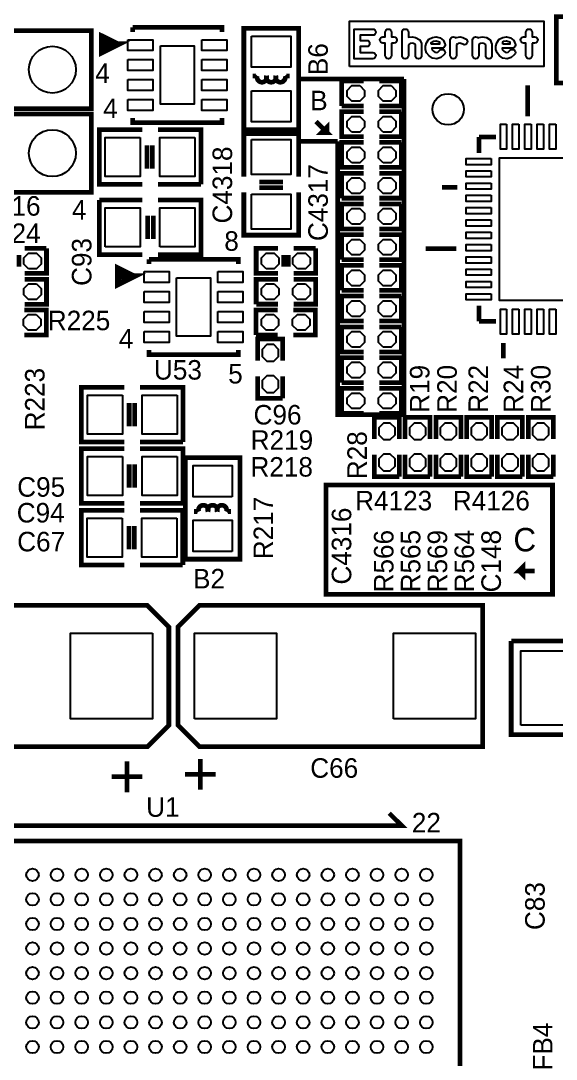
# Model space of a CAD drawing. Extents: x -57 to 527, y -107 to 303.
# Drawn here: x 41.01 to 58.41, y 28.82 to 62.6 of the extents above; entities that cross this region are included whole.
import ezdxf

# ---------------------------------------------------------------- set-up
doc = ezdxf.new("R2010")
doc.units = 0
doc.header["$MEASUREMENT"] = 0
for name, color, linetype in [('BOARD_GEOMETRY_SILKSCREEN_TOP', 1, 'CONTINUOUS'), ('PACKAGE_GEOMETRY_SILKSCREEN_TOP', 4, 'CONTINUOUS'), ('PIN_TOP', 5, 'CONTINUOUS'), ('REF_DES_SILKSCREEN_TOP', 6, 'CONTINUOUS')]:
    doc.layers.add(name, color=color, linetype=linetype)

msp = doc.modelspace()

# ---------------------------------------------------------------- linework, layer by layer
at = {"layer": 'BOARD_GEOMETRY_SILKSCREEN_TOP'}
for points in [[(62.484, 62.738, 0.1524, 0.1524, 0), (62.484, 60.579, 0.1524, 0.1524, 0), (58.42, 60.579, 0.1524, 0.1524, 0), (58.42, 62.738, 0.1524, 0.1524, 0), (67.564, 62.738, 0.1524, 0.1524, 0), (67.564, 65.278, 0.1524, 0.1524, 0), (71.628, 65.278, 0.1524, 0.1524, 0), (71.628, 67.691, 0.1524, 0.1524, 0), (67.564, 67.691, 0.1524, 0.1524, 0), (67.564, 65.278, 0.1524, 0.1524, 0)], [(53.467, 60.706, 0.1524, 0.1524, 0), (50.038, 60.706, 0.1524, 0.1524, 0), (50.038, 58.674, 0.1524, 0.1524, 0), (51.308, 58.674, 0.1524, 0.1524, 0)], [(53.467, 60.706, 0.1524, 0.1524, 0), (53.467, 49.784, 0.1524, 0.1524, 0), (51.308, 49.784, 0.1524, 0.1524, 0), (51.308, 50.038, 0.1524, 0.1524, 0)], [(50.604928, 59.324494, 0.1524, 0.1524, 0), (50.964084, 58.965084, 0.1524, 0.1524, 0), (50.784506, 58.965084, 0.1524, 0.1524, 0), (50.964084, 59.144916, 0.1524, 0.1524, 0), (50.964084, 58.965084, 0.1524, 0.1524, 0)], [(51.308, 50.038, 0.1524, 0.1524, 0), (51.308, 58.674, 0.1524, 0.1524, 0)], [(54.102, 47.498, 0.1524, 0.1524, 0), (50.927, 47.498, 0.1524, 0.1524, 0), (50.927, 43.942, 0.1524, 0.1524, 0), (58.293, 43.942, 0.1524, 0.1524, 0), (58.293, 47.498, 0.1524, 0.1524, 0), (54.102, 47.498, 0.1524, 0.1524, 0)], [(57.710578, 44.704, 0.1524, 0.1524, 0), (57.202578, 44.704, 0.1524, 0.1524, 0), (57.329578, 44.831, 0.1524, 0.1524, 0), (57.329578, 44.577, 0.1524, 0.1524, 0), (57.202578, 44.704, 0.1524, 0.1524, 0)]]:
    msp.add_lwpolyline(points, format="xyseb", dxfattribs=at)
for points in [[(51.69281, 61.1124), (51.69281, 62.5856), (58.0136, 62.5856), (58.0136, 61.1124)], [(54.345332, 61.8363), (54.345332, 61.897514), (54.428136, 61.938916), (54.507384, 61.950092), (54.622192, 61.91758), (54.622192, 61.8363)], [(56.675782, 61.8363), (56.675782, 61.919358), (56.714898, 61.938916), (56.794146, 61.950092), (56.908954, 61.917072), (56.908954, 61.8363)]]:
    msp.add_lwpolyline(points, close=True, dxfattribs=at)
for points in [[(52.451, 61.3664), (51.8414, 61.3664), (51.8414, 62.3316), (52.451, 62.3316, -1), (52.451, 62.1284), (52.0446, 62.1284), (52.0446, 61.9633), (52.2478, 61.9633, -1), (52.2478, 61.7601), (52.0446, 61.7601), (52.0446, 61.5696), (52.451, 61.5696, -1)], [(53.060854, 61.8744), (53.060854, 61.468, -1), (52.857654, 61.468), (52.857654, 61.8744), (52.781454, 61.8744, -1), (52.781454, 62.0776), (52.857654, 62.0776), (52.857654, 62.23, -1), (53.060854, 62.23), (53.060854, 62.0776), (53.137054, 62.0776, -1), (53.137054, 61.8744)], [(53.607208, 61.81979), (53.607208, 61.468, -1), (53.404008, 61.468), (53.404008, 62.23, -1), (53.607208, 62.23), (53.607208, 62.062614), (53.73624, 62.078616), (53.844952, 62.060582), (53.976524, 61.985398), (54.039008, 61.86043), (54.039008, 61.468, -1), (53.835808, 61.468), (53.835808, 61.81217), (53.822092, 61.839602), (53.775864, 61.866018), (53.732176, 61.873384), (53.66639, 61.865002), (53.6321, 61.844682)], [(57.634378, 61.8744), (57.634378, 61.468, -1), (57.431178, 61.468), (57.431178, 61.8744), (57.354978, 61.8744, -1), (57.354978, 62.0776), (57.431178, 62.0776), (57.431178, 62.23, -1), (57.634378, 62.23), (57.634378, 62.0776), (57.710578, 62.0776, -1), (57.710578, 61.8744)], [(54.202838, 61.557154), (54.166262, 61.66739), (54.166262, 61.77661), (54.200044, 61.877956), (54.271164, 62.002416), (54.389528, 62.061598), (54.516274, 62.079632), (54.64556, 62.042802), (54.744874, 61.963046), (54.793134, 61.850778, -0.100521), (54.801262, 61.811154), (54.801262, 61.8109, -0.414214), (54.699662, 61.7093), (54.369462, 61.7093), (54.369462, 61.70041), (54.383686, 61.657992), (54.425596, 61.6077), (54.4703, 61.577982), (54.51475, 61.571632), (54.56174, 61.58484), (54.633622, 61.646816, -0.178719), (54.699662, 61.6712, -0.414214), (54.801262, 61.5696, -0.219199), (54.765702, 61.492384), (54.659784, 61.40196), (54.528974, 61.364368), (54.395624, 61.383418), (54.288182, 61.4553)], [(55.169816, 61.825632), (55.169816, 61.468, -1), (54.966616, 61.468), (54.966616, 61.976, -0.414214), (55.068216, 62.0776), (55.06847, 62.0776, -0.196794), (55.13959, 62.04839), (55.160672, 62.060836), (55.28691, 62.07887), (55.38089, 62.060074), (55.469282, 62.015878, -0.284475), (55.525416, 61.9252, -0.414214), (55.423816, 61.8236), (55.422546, 61.8236, -0.11354), (55.37835, 61.834522), (55.314342, 61.866526), (55.281322, 61.87313), (55.22976, 61.865764), (55.189882, 61.841634)], [(56.021986, 62.078616), (56.147208, 62.060582), (56.267604, 61.980318), (56.32577, 61.844682), (56.32577, 61.468, -1), (56.12257, 61.468), (56.12257, 61.802518), (56.104536, 61.844682), (56.072532, 61.866018), (56.019954, 61.873384), (55.955692, 61.86551), (55.912512, 61.836554), (55.89397, 61.81344), (55.89397, 61.468, -1), (55.69077, 61.468), (55.69077, 61.976, -0.414214), (55.79237, 62.0776, -0.196708), (55.863744, 62.04839), (55.883048, 62.06109)], [(56.4896, 61.557154), (56.453024, 61.66739), (56.453024, 61.77661), (56.486806, 61.877956), (56.557926, 62.002416), (56.67629, 62.061598), (56.803036, 62.079632), (56.932322, 62.042802), (57.031636, 61.963046), (57.079896, 61.850778, -0.100521), (57.088024, 61.811154), (57.088024, 61.8109, -0.414214), (56.986424, 61.7093), (56.656224, 61.7093), (56.656224, 61.70041), (56.670448, 61.657992), (56.712358, 61.6077), (56.757062, 61.577982), (56.801512, 61.571632), (56.848502, 61.58484), (56.920384, 61.646816, -0.178719), (56.986424, 61.6712, -0.414214), (57.088024, 61.5696, -0.219199), (57.052464, 61.492384), (56.946546, 61.40196), (56.815736, 61.364368), (56.682386, 61.383418), (56.574944, 61.4553)]]:
    msp.add_lwpolyline(points, format="xyb", close=True, dxfattribs=at)
at = {"layer": 'PACKAGE_GEOMETRY_SILKSCREEN_TOP'}
for points in [[(33.147, 62.2808, 0.1524, 0.1524, 0), (43.307, 62.2808, 0.1524, 0.1524, 0), (43.307, 59.7408, 0.1524, 0.1524, 0), (33.147, 59.7408, 0.1524, 0.1524, 0), (33.147, 62.2808, 0.1524, 0.1524, 0)], [(44.151042, 61.832998, 0.199898, 0.199898, 0), (43.650916, 62.082934, 0.199898, 0.199898, 0), (43.650916, 61.583062, 0.199898, 0.199898, 0), (44.151042, 61.832998, 0.199898, 0.199898, 0), (43.750992, 61.832998, 0.199898, 0.199898, 0)], [(44.650914, 62.382908, 0.1524, 0.1524, 0), (44.650914, 62.233048, 0.1524, 0.1524, 0)], [(47.551086, 62.233048, 0.1524, 0.1524, 0), (47.551086, 62.382908, 0.1524, 0.1524, 0), (44.650914, 62.382908, 0.1524, 0.1524, 0)], [(50.038, 62.357, 0.1524, 0.1524, 0), (50.038, 59.055, 0.1524, 0.1524, 0), (48.26, 59.055, 0.1524, 0.1524, 0), (48.26, 62.357, 0.1524, 0.1524, 0), (50.038, 62.357, 0.1524, 0.1524, 0)], [(48.998886, 60.809886, 0.1524, 0.1524, -1.386912), (48.698912, 60.809886, 0.1524, 0.1524, 0), (48.695102, 60.806076, 0.1524, 0.1524, 0), (48.549052, 60.806076, 0.1524, 0.1524, 0)], [(49.299114, 60.809886, 0.1524, 0.1524, -1.386094), (48.998886, 60.809886, 0.1524, 0.1524, 0)], [(49.299114, 60.809886, 0.1524, 0.1524, 1.386912), (49.599088, 60.809886, 0.1524, 0.1524, 0), (49.602898, 60.806076, 0.1524, 0.1524, 0), (49.748948, 60.806076, 0.1524, 0.1524, 0)], [(52.155598, 60.642246, 0.1524, 0.1524, 0), (51.444398, 60.642246, 0.1524, 0.1524, 0), (51.444398, 59.829446, 0.1524, 0.1524, 0)], [(52.663598, 59.829446, 0.1524, 0.1524, 0), (53.374798, 59.829446, 0.1524, 0.1524, 0), (53.374798, 60.642246, 0.1524, 0.1524, 0), (52.663598, 60.642246, 0.1524, 0.1524, 0)], [(57.48909, 60.497212, 0.1524, 0.1524, 0), (57.48909, 59.497214, 0.1524, 0.1524, 0)], [(51.444398, 59.829446, 0.1524, 0.1524, 0), (52.155598, 59.829446, 0.1524, 0.1524, 0)], [(33.147, 59.563, 0.1524, 0.1524, 0), (43.307, 59.563, 0.1524, 0.1524, 0), (43.307, 57.023, 0.1524, 0.1524, 0), (33.147, 57.023, 0.1524, 0.1524, 0), (33.147, 59.563, 0.1524, 0.1524, 0)], [(44.650914, 59.432952, 0.1524, 0.1524, 0), (44.650914, 59.283092, 0.1524, 0.1524, 0), (47.551086, 59.283092, 0.1524, 0.1524, 0), (47.551086, 59.432952, 0.1524, 0.1524, 0)], [(52.155598, 59.642248, 0.1524, 0.1524, 0), (51.444398, 59.642248, 0.1524, 0.1524, 0), (51.444398, 58.829448, 0.1524, 0.1524, 0), (52.155598, 58.829448, 0.1524, 0.1524, 0)], [(52.663598, 58.829448, 0.1524, 0.1524, 0), (53.374798, 58.829448, 0.1524, 0.1524, 0), (53.374798, 59.642248, 0.1524, 0.1524, 0)], [(53.374798, 59.642248, 0.1524, 0.1524, 0), (52.663598, 59.642248, 0.1524, 0.1524, 0)], [(44.958, 57.277, 0.1524, 0.1524, 0), (43.561, 57.277, 0.1524, 0.1524, 0), (43.561, 57.404, 0.1524, 0.1524, 0), (43.561, 59.055, 0.1524, 0.1524, 0), (44.958, 59.055, 0.1524, 0.1524, 0)], [(45.466, 59.055, 0.1524, 0.1524, 0), (46.863, 59.055, 0.1524, 0.1524, 0), (46.863, 57.277, 0.1524, 0.1524, 0)], [(48.26, 57.531, 0.1524, 0.1524, 0), (48.26, 58.928, 0.1524, 0.1524, 0), (50.038, 58.928, 0.1524, 0.1524, 0)], [(50.038, 58.928, 0.1524, 0.1524, 0), (50.038, 57.531, 0.1524, 0.1524, 0)], [(55.89905, 58.820812, 0.1524, 0.1524, 0), (55.89905, 58.293762, 0.1524, 0.1524, 0)], [(55.89905, 58.820812, 0.1524, 0.1524, 0), (56.455564, 58.820812, 0.1524, 0.1524, 0)], [(45.1104, 57.785, 0.1524, 0.1524, 0), (45.1104, 58.547, 0.1524, 0.1524, 0)], [(45.2882, 57.785, 0.1524, 0.1524, 0), (45.2882, 58.547, 0.1524, 0.1524, 0)], [(52.155598, 58.64225, 0.1524, 0.1524, 0), (51.444398, 58.64225, 0.1524, 0.1524, 0), (51.444398, 57.82945, 0.1524, 0.1524, 0), (52.155598, 57.82945, 0.1524, 0.1524, 0)], [(52.663598, 57.82945, 0.1524, 0.1524, 0), (53.374798, 57.82945, 0.1524, 0.1524, 0), (53.374798, 58.64225, 0.1524, 0.1524, 0)], [(53.374798, 58.64225, 0.1524, 0.1524, 0), (52.663598, 58.64225, 0.1524, 0.1524, 0)], [(52.155598, 57.642252, 0.1524, 0.1524, 0), (51.444398, 57.642252, 0.1524, 0.1524, 0), (51.444398, 56.829452, 0.1524, 0.1524, 0)], [(52.663598, 56.829452, 0.1524, 0.1524, 0), (53.374798, 56.829452, 0.1524, 0.1524, 0), (53.374798, 57.642252, 0.1524, 0.1524, 0), (52.663598, 57.642252, 0.1524, 0.1524, 0)], [(46.863, 57.277, 0.1524, 0.1524, 0), (45.466, 57.277, 0.1524, 0.1524, 0)], [(50.038, 57.023, 0.1524, 0.1524, 0), (50.038, 55.626, 0.1524, 0.1524, 0), (49.911, 55.626, 0.1524, 0.1524, 0), (48.26, 55.626, 0.1524, 0.1524, 0), (48.26, 57.023, 0.1524, 0.1524, 0)], [(49.53, 57.3532, 0.1524, 0.1524, 0), (48.768, 57.3532, 0.1524, 0.1524, 0)], [(49.53, 57.1754, 0.1524, 0.1524, 0), (48.768, 57.1754, 0.1524, 0.1524, 0)], [(55.202582, 57.180734, 0.1524, 0.1524, 0), (54.70271, 57.180734, 0.1524, 0.1524, 0)], [(43.561, 56.769, 0.1524, 0.1524, 0), (44.958, 56.769, 0.1524, 0.1524, 0)], [(44.958, 54.991, 0.1524, 0.1524, 0), (43.561, 54.991, 0.1524, 0.1524, 0), (43.561, 56.769, 0.1524, 0.1524, 0)], [(45.466, 56.769, 0.1524, 0.1524, 0), (46.863, 56.769, 0.1524, 0.1524, 0), (46.863, 56.642, 0.1524, 0.1524, 0), (46.863, 54.991, 0.1524, 0.1524, 0), (45.466, 54.991, 0.1524, 0.1524, 0)], [(51.444398, 56.829452, 0.1524, 0.1524, 0), (52.155598, 56.829452, 0.1524, 0.1524, 0)], [(52.155598, 56.642254, 0.1524, 0.1524, 0), (51.444398, 56.642254, 0.1524, 0.1524, 0), (51.444398, 55.829454, 0.1524, 0.1524, 0), (52.155598, 55.829454, 0.1524, 0.1524, 0)], [(52.663598, 55.829454, 0.1524, 0.1524, 0), (53.374798, 55.829454, 0.1524, 0.1524, 0), (53.374798, 56.642254, 0.1524, 0.1524, 0)], [(53.374798, 56.642254, 0.1524, 0.1524, 0), (52.663598, 56.642254, 0.1524, 0.1524, 0)], [(45.1358, 56.261, 0.1524, 0.1524, 0), (45.1358, 55.499, 0.1524, 0.1524, 0)], [(45.3136, 56.261, 0.1524, 0.1524, 0), (45.3136, 55.499, 0.1524, 0.1524, 0)], [(52.155598, 55.642256, 0.1524, 0.1524, 0), (51.444398, 55.642256, 0.1524, 0.1524, 0), (51.444398, 54.829456, 0.1524, 0.1524, 0)], [(52.663598, 54.829456, 0.1524, 0.1524, 0), (53.374798, 54.829456, 0.1524, 0.1524, 0), (53.374798, 55.642256, 0.1524, 0.1524, 0), (52.663598, 55.642256, 0.1524, 0.1524, 0)], [(41.845992, 55.193184, 0.1524, 0.1524, 0), (41.134792, 55.193184, 0.1524, 0.1524, 0)], [(41.134792, 54.380384, 0.1524, 0.1524, 0), (41.845992, 54.380384, 0.1524, 0.1524, 0), (41.845992, 55.193184, 0.1524, 0.1524, 0)], [(49.37252, 55.193692, 0.1524, 0.1524, 0), (48.66132, 55.193692, 0.1524, 0.1524, 0), (48.66132, 54.380892, 0.1524, 0.1524, 0), (49.37252, 54.380892, 0.1524, 0.1524, 0)], [(50.59172, 55.193692, 0.1524, 0.1524, 0), (49.88052, 55.193692, 0.1524, 0.1524, 0)], [(49.88052, 54.380892, 0.1524, 0.1524, 0), (50.59172, 54.380892, 0.1524, 0.1524, 0), (50.59172, 55.193692, 0.1524, 0.1524, 0)], [(55.17261, 55.190898, 0.1524, 0.1524, 0), (54.172612, 55.190898, 0.1524, 0.1524, 0)], [(40.956992, 54.601364, 0.1524, 0.1524, 0), (40.956992, 54.982364, 0.1524, 0.1524, 0)], [(45.17644, 54.83733, 0.1524, 0.1524, 0), (45.17644, 54.68747, 0.1524, 0.1524, 0)], [(48.076612, 54.68747, 0.1524, 0.1524, 0), (48.076612, 54.83733, 0.1524, 0.1524, 0), (45.17644, 54.83733, 0.1524, 0.1524, 0)], [(49.55032, 54.596792, 0.1524, 0.1524, 0), (49.55032, 54.977792, 0.1524, 0.1524, 0)], [(49.70272, 54.601872, 0.1524, 0.1524, 0), (49.70272, 54.982872, 0.1524, 0.1524, 0)], [(51.444398, 54.829456, 0.1524, 0.1524, 0), (52.155598, 54.829456, 0.1524, 0.1524, 0)], [(44.676568, 54.28742, 0.199898, 0.199898, 0), (44.176442, 54.537356, 0.199898, 0.199898, 0), (44.176442, 54.037484, 0.199898, 0.199898, 0), (44.676568, 54.28742, 0.199898, 0.199898, 0), (44.276518, 54.28742, 0.199898, 0.199898, 0)], [(52.155598, 54.642258, 0.1524, 0.1524, 0), (51.444398, 54.642258, 0.1524, 0.1524, 0), (51.444398, 53.829458, 0.1524, 0.1524, 0)], [(52.663598, 53.829458, 0.1524, 0.1524, 0), (53.374798, 53.829458, 0.1524, 0.1524, 0), (53.374798, 54.642258, 0.1524, 0.1524, 0), (52.663598, 54.642258, 0.1524, 0.1524, 0)], [(41.134792, 53.380386, 0.1524, 0.1524, 0), (41.845992, 53.380386, 0.1524, 0.1524, 0), (41.845992, 54.193186, 0.1524, 0.1524, 0), (41.134792, 54.193186, 0.1524, 0.1524, 0)], [(49.37252, 54.193694, 0.1524, 0.1524, 0), (48.66132, 54.193694, 0.1524, 0.1524, 0), (48.66132, 53.380894, 0.1524, 0.1524, 0)], [(49.88052, 53.380894, 0.1524, 0.1524, 0), (50.59172, 53.380894, 0.1524, 0.1524, 0), (50.59172, 54.193694, 0.1524, 0.1524, 0), (49.88052, 54.193694, 0.1524, 0.1524, 0)], [(51.444398, 53.829458, 0.1524, 0.1524, 0), (52.155598, 53.829458, 0.1524, 0.1524, 0)], [(48.66132, 53.380894, 0.1524, 0.1524, 0), (49.37252, 53.380894, 0.1524, 0.1524, 0)], [(52.155598, 53.64226, 0.1524, 0.1524, 0), (51.444398, 53.64226, 0.1524, 0.1524, 0), (51.444398, 52.82946, 0.1524, 0.1524, 0), (52.155598, 52.82946, 0.1524, 0.1524, 0)], [(52.663598, 52.82946, 0.1524, 0.1524, 0), (53.374798, 52.82946, 0.1524, 0.1524, 0), (53.374798, 53.64226, 0.1524, 0.1524, 0)], [(53.374798, 53.64226, 0.1524, 0.1524, 0), (52.663598, 53.64226, 0.1524, 0.1524, 0)], [(55.89905, 52.820824, 0.1524, 0.1524, 0), (55.89905, 53.330856, 0.1524, 0.1524, 0)], [(41.126664, 52.380388, 0.1524, 0.1524, 0), (41.837864, 52.380388, 0.1524, 0.1524, 0), (41.837864, 53.193188, 0.1524, 0.1524, 0), (41.126664, 53.193188, 0.1524, 0.1524, 0)], [(49.364392, 53.193696, 0.1524, 0.1524, 0), (48.653192, 53.193696, 0.1524, 0.1524, 0), (48.653192, 52.380896, 0.1524, 0.1524, 0)], [(49.872392, 52.380896, 0.1524, 0.1524, 0), (50.583592, 52.380896, 0.1524, 0.1524, 0), (50.583592, 53.193696, 0.1524, 0.1524, 0), (49.872392, 53.193696, 0.1524, 0.1524, 0)], [(52.155598, 52.642262, 0.1524, 0.1524, 0), (51.444398, 52.642262, 0.1524, 0.1524, 0), (51.444398, 51.829462, 0.1524, 0.1524, 0), (52.155598, 51.829462, 0.1524, 0.1524, 0)], [(52.663598, 51.829462, 0.1524, 0.1524, 0), (53.374798, 51.829462, 0.1524, 0.1524, 0), (53.374798, 52.642262, 0.1524, 0.1524, 0)], [(53.374798, 52.642262, 0.1524, 0.1524, 0), (52.663598, 52.642262, 0.1524, 0.1524, 0)], [(55.89905, 52.820824, 0.1524, 0.1524, 0), (56.455056, 52.820824, 0.1524, 0.1524, 0)], [(48.653192, 52.380896, 0.1524, 0.1524, 0), (49.364392, 52.380896, 0.1524, 0.1524, 0)], [(49.52492, 51.541426, 0.1524, 0.1524, 0), (49.52492, 52.252626, 0.1524, 0.1524, 0), (48.71212, 52.252626, 0.1524, 0.1524, 0), (48.71212, 51.541426, 0.1524, 0.1524, 0)], [(56.69915, 52.11953, 0.1524, 0.1524, 0), (56.69915, 51.619404, 0.1524, 0.1524, 0)], [(45.17644, 51.887374, 0.1524, 0.1524, 0), (45.17644, 51.737514, 0.1524, 0.1524, 0), (48.076612, 51.737514, 0.1524, 0.1524, 0), (48.076612, 51.887374, 0.1524, 0.1524, 0)], [(52.155598, 51.642264, 0.1524, 0.1524, 0), (51.444398, 51.642264, 0.1524, 0.1524, 0), (51.444398, 50.829464, 0.1524, 0.1524, 0)], [(52.663598, 50.829464, 0.1524, 0.1524, 0), (53.374798, 50.829464, 0.1524, 0.1524, 0), (53.374798, 51.642264, 0.1524, 0.1524, 0), (52.663598, 51.642264, 0.1524, 0.1524, 0)], [(48.71212, 51.033426, 0.1524, 0.1524, 0), (48.71212, 50.322226, 0.1524, 0.1524, 0), (49.52492, 50.322226, 0.1524, 0.1524, 0)], [(49.52492, 50.322226, 0.1524, 0.1524, 0), (49.52492, 51.033426, 0.1524, 0.1524, 0)], [(44.380404, 48.898556, 0.1524, 0.1524, 0), (42.983404, 48.898556, 0.1524, 0.1524, 0), (42.983404, 49.025556, 0.1524, 0.1524, 0), (42.983404, 50.676556, 0.1524, 0.1524, 0), (44.380404, 50.676556, 0.1524, 0.1524, 0)], [(44.888404, 50.676556, 0.1524, 0.1524, 0), (46.285404, 50.676556, 0.1524, 0.1524, 0), (46.285404, 48.898556, 0.1524, 0.1524, 0)], [(51.444398, 50.829464, 0.1524, 0.1524, 0), (52.155598, 50.829464, 0.1524, 0.1524, 0)], [(52.155598, 50.642266, 0.1524, 0.1524, 0), (51.444398, 50.642266, 0.1524, 0.1524, 0), (51.444398, 49.829466, 0.1524, 0.1524, 0)], [(52.663598, 49.829466, 0.1524, 0.1524, 0), (53.374798, 49.829466, 0.1524, 0.1524, 0), (53.374798, 50.642266, 0.1524, 0.1524, 0), (52.663598, 50.642266, 0.1524, 0.1524, 0)], [(44.532804, 49.406556, 0.1524, 0.1524, 0), (44.532804, 50.168556, 0.1524, 0.1524, 0)], [(44.710604, 49.406556, 0.1524, 0.1524, 0), (44.710604, 50.168556, 0.1524, 0.1524, 0)], [(51.444398, 49.829466, 0.1524, 0.1524, 0), (52.155598, 49.829466, 0.1524, 0.1524, 0)], [(53.31587, 48.99025, 0.1524, 0.1524, 0), (53.31587, 49.70145, 0.1524, 0.1524, 0), (52.50307, 49.70145, 0.1524, 0.1524, 0), (52.50307, 48.99025, 0.1524, 0.1524, 0)], [(54.315868, 48.99025, 0.1524, 0.1524, 0), (54.315868, 49.70145, 0.1524, 0.1524, 0), (53.503068, 49.70145, 0.1524, 0.1524, 0), (53.503068, 48.99025, 0.1524, 0.1524, 0)], [(55.31612, 48.99025, 0.1524, 0.1524, 0), (55.31612, 49.70145, 0.1524, 0.1524, 0), (54.50332, 49.70145, 0.1524, 0.1524, 0), (54.50332, 48.99025, 0.1524, 0.1524, 0)], [(56.316118, 48.99025, 0.1524, 0.1524, 0), (56.316118, 49.70145, 0.1524, 0.1524, 0), (55.503318, 49.70145, 0.1524, 0.1524, 0), (55.503318, 48.99025, 0.1524, 0.1524, 0)], [(57.316116, 48.99025, 0.1524, 0.1524, 0), (57.316116, 49.70145, 0.1524, 0.1524, 0), (56.503316, 49.70145, 0.1524, 0.1524, 0), (56.503316, 48.99025, 0.1524, 0.1524, 0)], [(58.316114, 48.99025, 0.1524, 0.1524, 0), (58.316114, 49.70145, 0.1524, 0.1524, 0), (57.503314, 49.70145, 0.1524, 0.1524, 0), (57.503314, 48.99025, 0.1524, 0.1524, 0)], [(44.380404, 46.89856, 0.1524, 0.1524, 0), (42.983404, 46.89856, 0.1524, 0.1524, 0), (42.983404, 47.02556, 0.1524, 0.1524, 0), (42.983404, 48.67656, 0.1524, 0.1524, 0), (44.380404, 48.67656, 0.1524, 0.1524, 0)], [(46.285404, 48.898556, 0.1524, 0.1524, 0), (44.888404, 48.898556, 0.1524, 0.1524, 0)], [(44.888404, 48.67656, 0.1524, 0.1524, 0), (46.285404, 48.67656, 0.1524, 0.1524, 0), (46.285404, 46.89856, 0.1524, 0.1524, 0)], [(46.355, 45.085, 0.1524, 0.1524, 0), (46.355, 48.387, 0.1524, 0.1524, 0), (48.133, 48.387, 0.1524, 0.1524, 0), (48.133, 45.085, 0.1524, 0.1524, 0), (46.355, 45.085, 0.1524, 0.1524, 0)], [(52.50307, 48.48225, 0.1524, 0.1524, 0), (52.50307, 47.77105, 0.1524, 0.1524, 0), (53.31587, 47.77105, 0.1524, 0.1524, 0)], [(53.31587, 47.77105, 0.1524, 0.1524, 0), (53.31587, 48.48225, 0.1524, 0.1524, 0)], [(53.503068, 48.48225, 0.1524, 0.1524, 0), (53.503068, 47.77105, 0.1524, 0.1524, 0), (54.315868, 47.77105, 0.1524, 0.1524, 0)], [(54.315868, 47.77105, 0.1524, 0.1524, 0), (54.315868, 48.48225, 0.1524, 0.1524, 0)], [(54.50332, 48.48225, 0.1524, 0.1524, 0), (54.50332, 47.77105, 0.1524, 0.1524, 0), (55.31612, 47.77105, 0.1524, 0.1524, 0)], [(55.31612, 47.77105, 0.1524, 0.1524, 0), (55.31612, 48.48225, 0.1524, 0.1524, 0)], [(55.503318, 48.48225, 0.1524, 0.1524, 0), (55.503318, 47.77105, 0.1524, 0.1524, 0), (56.316118, 47.77105, 0.1524, 0.1524, 0)], [(56.316118, 47.77105, 0.1524, 0.1524, 0), (56.316118, 48.48225, 0.1524, 0.1524, 0)], [(56.503316, 48.48225, 0.1524, 0.1524, 0), (56.503316, 47.77105, 0.1524, 0.1524, 0), (57.316116, 47.77105, 0.1524, 0.1524, 0)], [(57.316116, 47.77105, 0.1524, 0.1524, 0), (57.316116, 48.48225, 0.1524, 0.1524, 0)], [(57.503314, 48.48225, 0.1524, 0.1524, 0), (57.503314, 47.77105, 0.1524, 0.1524, 0), (58.316114, 47.77105, 0.1524, 0.1524, 0)], [(58.316114, 47.77105, 0.1524, 0.1524, 0), (58.316114, 48.48225, 0.1524, 0.1524, 0)], [(44.532804, 47.40656, 0.1524, 0.1524, 0), (44.532804, 48.16856, 0.1524, 0.1524, 0)], [(44.710604, 47.40656, 0.1524, 0.1524, 0), (44.710604, 48.16856, 0.1524, 0.1524, 0)], [(46.285404, 46.89856, 0.1524, 0.1524, 0), (44.888404, 46.89856, 0.1524, 0.1524, 0)], [(44.372276, 44.89831, 0.1524, 0.1524, 0), (42.975276, 44.89831, 0.1524, 0.1524, 0), (42.975276, 45.02531, 0.1524, 0.1524, 0), (42.975276, 46.67631, 0.1524, 0.1524, 0), (44.372276, 46.67631, 0.1524, 0.1524, 0)], [(44.880276, 46.67631, 0.1524, 0.1524, 0), (46.277276, 46.67631, 0.1524, 0.1524, 0), (46.277276, 44.89831, 0.1524, 0.1524, 0)], [(47.093886, 46.632114, 0.1524, 0.1524, 1.386912), (46.793912, 46.632114, 0.1524, 0.1524, 0), (46.790102, 46.635924, 0.1524, 0.1524, 0), (46.644052, 46.635924, 0.1524, 0.1524, 0)], [(47.093886, 46.632114, 0.1524, 0.1524, -1.386094), (47.394114, 46.632114, 0.1524, 0.1524, 0)], [(47.394114, 46.632114, 0.1524, 0.1524, -1.386912), (47.694088, 46.632114, 0.1524, 0.1524, 0), (47.697898, 46.635924, 0.1524, 0.1524, 0), (47.843948, 46.635924, 0.1524, 0.1524, 0)], [(44.524676, 45.40631, 0.1524, 0.1524, 0), (44.524676, 46.16831, 0.1524, 0.1524, 0)], [(44.702476, 45.40631, 0.1524, 0.1524, 0), (44.702476, 46.16831, 0.1524, 0.1524, 0)], [(46.277276, 44.89831, 0.1524, 0.1524, 0), (44.880276, 44.89831, 0.1524, 0.1524, 0)], [(45.122592, 43.581828, 0.1524, 0.1524, 0), (35.922458, 43.581828, 0.1524, 0.1524, 0), (35.922458, 38.981888, 0.1524, 0.1524, 0), (45.122592, 38.981888, 0.1524, 0.1524, 0), (45.822616, 39.681912, 0.1524, 0.1524, 0), (45.822616, 42.881804, 0.1524, 0.1524, 0), (45.122592, 43.581828, 0.1524, 0.1524, 0)], [(46.82236, 38.981888, 0.1524, 0.1524, 0), (56.022494, 38.981888, 0.1524, 0.1524, 0), (56.022494, 43.581828, 0.1524, 0.1524, 0), (46.82236, 43.581828, 0.1524, 0.1524, 0), (46.122336, 42.881804, 0.1524, 0.1524, 0), (46.122336, 39.681912, 0.1524, 0.1524, 0), (46.82236, 38.981888, 0.1524, 0.1524, 0)], [(56.949848, 42.418, 0.1524, 0.1524, 0), (58.7248, 42.418, 0.1524, 0.1524, 0)], [(58.854848, 39.37, 0.1524, 0.1524, 0), (56.949848, 39.37, 0.1524, 0.1524, 0), (56.949848, 42.418, 0.1524, 0.1524, 0)], [(44.463462, 37.503862, 0.1524, 0.1524, 0), (44.463462, 38.50386, 0.1524, 0.1524, 0)], [(46.84649, 38.582854, 0.1524, 0.1524, 0), (46.84649, 37.582856, 0.1524, 0.1524, 0)], [(44.963588, 38.003734, 0.1524, 0.1524, 0), (43.96359, 38.003734, 0.1524, 0.1524, 0)], [(46.346364, 38.082982, 0.1524, 0.1524, 0), (47.346362, 38.082982, 0.1524, 0.1524, 0)], [(38.589966, 36.41598, 0.1524, 0.1524, 0), (53.389784, 36.41598, 0.1524, 0.1524, 0), (52.989734, 36.81603, 0.1524, 0.1524, 0)], [(36.289742, 35.916108, 0.1524, 0.1524, 0), (36.289742, 16.915892, 0.1524, 0.1524, 0), (55.289958, 16.915892, 0.1524, 0.1524, 0), (55.289958, 35.916108, 0.1524, 0.1524, 0), (36.289742, 35.916108, 0.1524, 0.1524, 0)]]:
    msp.add_lwpolyline(points, format="xyseb", dxfattribs=at)
at = {"layer": 'PIN_TOP'}
for points in [[(44.494704, 61.985906), (45.307504, 61.985906), (45.307504, 61.630306), (44.494704, 61.630306)], [(46.894496, 61.985906), (47.707296, 61.985906), (47.707296, 61.630306), (46.894496, 61.630306)], [(48.514, 62.103), (49.784, 62.103), (49.784, 61.087), (48.514, 61.087)], [(45.550963, 61.78296), (46.651037, 61.78296), (46.651037, 59.88304), (45.550963, 59.88304)], [(44.494704, 61.33592), (45.307504, 61.33592), (45.307504, 60.98032), (44.494704, 60.98032)], [(46.894496, 61.33592), (47.707296, 61.33592), (47.707296, 60.98032), (46.894496, 60.98032)], [(44.494704, 60.68568), (45.307504, 60.68568), (45.307504, 60.33008), (44.494704, 60.33008)], [(46.894496, 60.68568), (47.707296, 60.68568), (47.707296, 60.33008), (46.894496, 60.33008)], [(52.028598, 60.489846), (52.180998, 60.337446), (52.180998, 60.134246), (52.028598, 59.981846), (51.774598, 59.981846), (51.622198, 60.134246), (51.622198, 60.337446), (51.774598, 60.489846)], [(53.044598, 60.489846), (53.196998, 60.337446), (53.196998, 60.134246), (53.044598, 59.981846), (52.790598, 59.981846), (52.638198, 60.134246), (52.638198, 60.337446), (52.790598, 60.489846)], [(48.514, 60.325), (49.784, 60.325), (49.784, 59.309), (48.514, 59.309)], [(44.494704, 60.035694), (45.307504, 60.035694), (45.307504, 59.680094), (44.494704, 59.680094)], [(46.894496, 60.035694), (47.707296, 60.035694), (47.707296, 59.680094), (46.894496, 59.680094)], [(51.774598, 58.981848), (51.622198, 59.134248), (51.622198, 59.337448), (51.774598, 59.489848), (52.028598, 59.489848), (52.180998, 59.337448), (52.180998, 59.134248), (52.028598, 58.981848)], [(52.790598, 58.981848), (52.638198, 59.134248), (52.638198, 59.337448), (52.790598, 59.489848), (53.044598, 59.489848), (53.196998, 59.337448), (53.196998, 59.134248), (53.044598, 58.981848)], [(56.80075, 59.233562), (56.80075, 58.420762), (56.59755, 58.420762), (56.59755, 59.233562)], [(57.200546, 59.233562), (57.200546, 58.420762), (56.997346, 58.420762), (56.997346, 59.233562)], [(57.600596, 59.233562), (57.600596, 58.420762), (57.397396, 58.420762), (57.397396, 59.233562)], [(58.000646, 59.233562), (58.000646, 58.420762), (57.797446, 58.420762), (57.797446, 59.233562)], [(58.400696, 59.233562), (58.400696, 58.420762), (58.197496, 58.420762), (58.197496, 59.233562)], [(44.8945, 58.801), (44.8945, 57.531), (43.7515, 57.531), (43.7515, 58.801)], [(46.6725, 58.801), (46.6725, 57.531), (45.5295, 57.531), (45.5295, 58.801)], [(48.514, 58.7375), (49.784, 58.7375), (49.784, 57.5945), (48.514, 57.5945)], [(51.774598, 57.98185), (51.622198, 58.13425), (51.622198, 58.33745), (51.774598, 58.48985), (52.028598, 58.48985), (52.180998, 58.33745), (52.180998, 58.13425), (52.028598, 57.98185)], [(52.790598, 57.98185), (52.638198, 58.13425), (52.638198, 58.33745), (52.790598, 58.48985), (53.044598, 58.48985), (53.196998, 58.33745), (53.196998, 58.13425), (53.044598, 57.98185)], [(56.2991, 58.122312), (56.2991, 57.919112), (55.4863, 57.919112), (55.4863, 58.122312)], [(61.223144, 58.144918), (61.223144, 53.496718), (56.574944, 53.496718), (56.574944, 58.144918)], [(52.028598, 57.489852), (52.180998, 57.337452), (52.180998, 57.134252), (52.028598, 56.981852), (51.774598, 56.981852), (51.622198, 57.134252), (51.622198, 57.337452), (51.774598, 57.489852)], [(53.044598, 57.489852), (53.196998, 57.337452), (53.196998, 57.134252), (53.044598, 56.981852), (52.790598, 56.981852), (52.638198, 57.134252), (52.638198, 57.337452), (52.790598, 57.489852)], [(56.2991, 57.722516), (56.2991, 57.519316), (55.4863, 57.519316), (55.4863, 57.722516)], [(56.2991, 57.322466), (56.2991, 57.119266), (55.4863, 57.119266), (55.4863, 57.322466)], [(48.514, 56.9595), (49.784, 56.9595), (49.784, 55.8165), (48.514, 55.8165)], [(56.2991, 56.922416), (56.2991, 56.719216), (55.4863, 56.719216), (55.4863, 56.922416)], [(43.7515, 55.245), (43.7515, 56.515), (44.8945, 56.515), (44.8945, 55.245)], [(45.5295, 55.245), (45.5295, 56.515), (46.6725, 56.515), (46.6725, 55.245)], [(51.774598, 55.981854), (51.622198, 56.134254), (51.622198, 56.337454), (51.774598, 56.489854), (52.028598, 56.489854), (52.180998, 56.337454), (52.180998, 56.134254), (52.028598, 55.981854)], [(52.790598, 55.981854), (52.638198, 56.134254), (52.638198, 56.337454), (52.790598, 56.489854), (53.044598, 56.489854), (53.196998, 56.337454), (53.196998, 56.134254), (53.044598, 55.981854)], [(56.2991, 56.522366), (56.2991, 56.319166), (55.4863, 56.319166), (55.4863, 56.522366)], [(56.2991, 56.122316), (56.2991, 55.919116), (55.4863, 55.919116), (55.4863, 56.122316)], [(52.028598, 55.489856), (52.180998, 55.337456), (52.180998, 55.134256), (52.028598, 54.981856), (51.774598, 54.981856), (51.622198, 55.134256), (51.622198, 55.337456), (51.774598, 55.489856)], [(53.044598, 55.489856), (53.196998, 55.337456), (53.196998, 55.134256), (53.044598, 54.981856), (52.790598, 54.981856), (52.638198, 55.134256), (52.638198, 55.337456), (52.790598, 55.489856)], [(56.2991, 55.72252), (56.2991, 55.51932), (55.4863, 55.51932), (55.4863, 55.72252)], [(56.2991, 55.32247), (56.2991, 55.11927), (55.4863, 55.11927), (55.4863, 55.32247)], [(41.261792, 54.532784), (41.109392, 54.685184), (41.109392, 54.888384), (41.261792, 55.040784), (41.515792, 55.040784), (41.668192, 54.888384), (41.668192, 54.685184), (41.515792, 54.532784)], [(48.99152, 54.533292), (48.83912, 54.685692), (48.83912, 54.888892), (48.99152, 55.041292), (49.24552, 55.041292), (49.39792, 54.888892), (49.39792, 54.685692), (49.24552, 54.533292)], [(50.00752, 54.533292), (49.85512, 54.685692), (49.85512, 54.888892), (50.00752, 55.041292), (50.26152, 55.041292), (50.41392, 54.888892), (50.41392, 54.685692), (50.26152, 54.533292)], [(56.2991, 54.92242), (56.2991, 54.71922), (55.4863, 54.71922), (55.4863, 54.92242)], [(45.02023, 54.440328), (45.83303, 54.440328), (45.83303, 54.084728), (45.02023, 54.084728)], [(47.420022, 54.440328), (48.232822, 54.440328), (48.232822, 54.084728), (47.420022, 54.084728)], [(52.028598, 54.489858), (52.180998, 54.337458), (52.180998, 54.134258), (52.028598, 53.981858), (51.774598, 53.981858), (51.622198, 54.134258), (51.622198, 54.337458), (51.774598, 54.489858)], [(53.044598, 54.489858), (53.196998, 54.337458), (53.196998, 54.134258), (53.044598, 53.981858), (52.790598, 53.981858), (52.638198, 54.134258), (52.638198, 54.337458), (52.790598, 54.489858)], [(56.2991, 54.52237), (56.2991, 54.31917), (55.4863, 54.31917), (55.4863, 54.52237)], [(46.076489, 54.237382), (47.176563, 54.237382), (47.176563, 52.337462), (46.076489, 52.337462)], [(56.2991, 54.12232), (56.2991, 53.91912), (55.4863, 53.91912), (55.4863, 54.12232)], [(41.515792, 54.040786), (41.668192, 53.888386), (41.668192, 53.685186), (41.515792, 53.532786), (41.261792, 53.532786), (41.109392, 53.685186), (41.109392, 53.888386), (41.261792, 54.040786)], [(45.02023, 53.790342), (45.83303, 53.790342), (45.83303, 53.434742), (45.02023, 53.434742)], [(47.420022, 53.790342), (48.232822, 53.790342), (48.232822, 53.434742), (47.420022, 53.434742)], [(49.24552, 54.041294), (49.39792, 53.888894), (49.39792, 53.685694), (49.24552, 53.533294), (48.99152, 53.533294), (48.83912, 53.685694), (48.83912, 53.888894), (48.99152, 54.041294)], [(50.26152, 54.041294), (50.41392, 53.888894), (50.41392, 53.685694), (50.26152, 53.533294), (50.00752, 53.533294), (49.85512, 53.685694), (49.85512, 53.888894), (50.00752, 54.041294)], [(56.2991, 53.722524), (56.2991, 53.519324), (55.4863, 53.519324), (55.4863, 53.722524)], [(51.774598, 52.98186), (51.622198, 53.13426), (51.622198, 53.33746), (51.774598, 53.48986), (52.028598, 53.48986), (52.180998, 53.33746), (52.180998, 53.13426), (52.028598, 52.98186)], [(52.790598, 52.98186), (52.638198, 53.13426), (52.638198, 53.33746), (52.790598, 53.48986), (53.044598, 53.48986), (53.196998, 53.33746), (53.196998, 53.13426), (53.044598, 52.98186)], [(45.02023, 53.140102), (45.83303, 53.140102), (45.83303, 52.784502), (45.02023, 52.784502)], [(47.420022, 53.140102), (48.232822, 53.140102), (48.232822, 52.784502), (47.420022, 52.784502)], [(56.80075, 53.220874), (56.80075, 52.408074), (56.59755, 52.408074), (56.59755, 53.220874)], [(57.200546, 53.220874), (57.200546, 52.408074), (56.997346, 52.408074), (56.997346, 53.220874)], [(57.600596, 53.220874), (57.600596, 52.408074), (57.397396, 52.408074), (57.397396, 53.220874)], [(58.000646, 53.220874), (58.000646, 52.408074), (57.797446, 52.408074), (57.797446, 53.220874)], [(58.400696, 53.220874), (58.400696, 52.408074), (58.197496, 52.408074), (58.197496, 53.220874)], [(41.507664, 53.040788), (41.660064, 52.888388), (41.660064, 52.685188), (41.507664, 52.532788), (41.253664, 52.532788), (41.101264, 52.685188), (41.101264, 52.888388), (41.253664, 53.040788)], [(49.237392, 53.041296), (49.389792, 52.888896), (49.389792, 52.685696), (49.237392, 52.533296), (48.983392, 52.533296), (48.830992, 52.685696), (48.830992, 52.888896), (48.983392, 53.041296)], [(50.253392, 53.041296), (50.405792, 52.888896), (50.405792, 52.685696), (50.253392, 52.533296), (49.999392, 52.533296), (49.846992, 52.685696), (49.846992, 52.888896), (49.999392, 53.041296)], [(45.02023, 52.490116), (45.83303, 52.490116), (45.83303, 52.134516), (45.02023, 52.134516)], [(47.420022, 52.490116), (48.232822, 52.490116), (48.232822, 52.134516), (47.420022, 52.134516)], [(51.774598, 51.981862), (51.622198, 52.134262), (51.622198, 52.337462), (51.774598, 52.489862), (52.028598, 52.489862), (52.180998, 52.337462), (52.180998, 52.134262), (52.028598, 51.981862)], [(52.790598, 51.981862), (52.638198, 52.134262), (52.638198, 52.337462), (52.790598, 52.489862), (53.044598, 52.489862), (53.196998, 52.337462), (53.196998, 52.134262), (53.044598, 51.981862)], [(48.86452, 51.922426), (49.01692, 52.074826), (49.22012, 52.074826), (49.37252, 51.922426), (49.37252, 51.668426), (49.22012, 51.516026), (49.01692, 51.516026), (48.86452, 51.668426)], [(52.028598, 51.489864), (52.180998, 51.337464), (52.180998, 51.134264), (52.028598, 50.981864), (51.774598, 50.981864), (51.622198, 51.134264), (51.622198, 51.337464), (51.774598, 51.489864)], [(53.044598, 51.489864), (53.196998, 51.337464), (53.196998, 51.134264), (53.044598, 50.981864), (52.790598, 50.981864), (52.638198, 51.134264), (52.638198, 51.337464), (52.790598, 51.489864)], [(48.86452, 50.906426), (49.01692, 51.058826), (49.22012, 51.058826), (49.37252, 50.906426), (49.37252, 50.652426), (49.22012, 50.500026), (49.01692, 50.500026), (48.86452, 50.652426)], [(44.316904, 50.422556), (44.316904, 49.152556), (43.173904, 49.152556), (43.173904, 50.422556)], [(46.094904, 50.422556), (46.094904, 49.152556), (44.951904, 49.152556), (44.951904, 50.422556)], [(52.028598, 50.489866), (52.180998, 50.337466), (52.180998, 50.134266), (52.028598, 49.981866), (51.774598, 49.981866), (51.622198, 50.134266), (51.622198, 50.337466), (51.774598, 50.489866)], [(53.044598, 50.489866), (53.196998, 50.337466), (53.196998, 50.134266), (53.044598, 49.981866), (52.790598, 49.981866), (52.638198, 50.134266), (52.638198, 50.337466), (52.790598, 50.489866)], [(52.65547, 49.37125), (52.80787, 49.52365), (53.01107, 49.52365), (53.16347, 49.37125), (53.16347, 49.11725), (53.01107, 48.96485), (52.80787, 48.96485), (52.65547, 49.11725)], [(53.655468, 49.37125), (53.807868, 49.52365), (54.011068, 49.52365), (54.163468, 49.37125), (54.163468, 49.11725), (54.011068, 48.96485), (53.807868, 48.96485), (53.655468, 49.11725)], [(54.65572, 49.37125), (54.80812, 49.52365), (55.01132, 49.52365), (55.16372, 49.37125), (55.16372, 49.11725), (55.01132, 48.96485), (54.80812, 48.96485), (54.65572, 49.11725)], [(55.655718, 49.37125), (55.808118, 49.52365), (56.011318, 49.52365), (56.163718, 49.37125), (56.163718, 49.11725), (56.011318, 48.96485), (55.808118, 48.96485), (55.655718, 49.11725)], [(56.655716, 49.37125), (56.808116, 49.52365), (57.011316, 49.52365), (57.163716, 49.37125), (57.163716, 49.11725), (57.011316, 48.96485), (56.808116, 48.96485), (56.655716, 49.11725)], [(57.655714, 49.37125), (57.808114, 49.52365), (58.011314, 49.52365), (58.163714, 49.37125), (58.163714, 49.11725), (58.011314, 48.96485), (57.808114, 48.96485), (57.655714, 49.11725)], [(44.316904, 48.42256), (44.316904, 47.15256), (43.173904, 47.15256), (43.173904, 48.42256)], [(46.094904, 48.42256), (46.094904, 47.15256), (44.951904, 47.15256), (44.951904, 48.42256)], [(52.65547, 48.35525), (52.80787, 48.50765), (53.01107, 48.50765), (53.16347, 48.35525), (53.16347, 48.10125), (53.01107, 47.94885), (52.80787, 47.94885), (52.65547, 48.10125)], [(53.655468, 48.35525), (53.807868, 48.50765), (54.011068, 48.50765), (54.163468, 48.35525), (54.163468, 48.10125), (54.011068, 47.94885), (53.807868, 47.94885), (53.655468, 48.10125)], [(54.65572, 48.35525), (54.80812, 48.50765), (55.01132, 48.50765), (55.16372, 48.35525), (55.16372, 48.10125), (55.01132, 47.94885), (54.80812, 47.94885), (54.65572, 48.10125)], [(55.655718, 48.35525), (55.808118, 48.50765), (56.011318, 48.50765), (56.163718, 48.35525), (56.163718, 48.10125), (56.011318, 47.94885), (55.808118, 47.94885), (55.655718, 48.10125)], [(56.655716, 48.35525), (56.808116, 48.50765), (57.011316, 48.50765), (57.163716, 48.35525), (57.163716, 48.10125), (57.011316, 47.94885), (56.808116, 47.94885), (56.655716, 48.10125)], [(57.655714, 48.35525), (57.808114, 48.50765), (58.011314, 48.50765), (58.163714, 48.35525), (58.163714, 48.10125), (58.011314, 47.94885), (57.808114, 47.94885), (57.655714, 48.10125)], [(47.879, 47.117), (46.609, 47.117), (46.609, 48.133), (47.879, 48.133)], [(44.308776, 46.42231), (44.308776, 45.15231), (43.165776, 45.15231), (43.165776, 46.42231)], [(46.086776, 46.42231), (46.086776, 45.15231), (44.943776, 45.15231), (44.943776, 46.42231)], [(47.879, 45.339), (46.609, 45.339), (46.609, 46.355), (47.879, 46.355)], [(45.28947, 42.678858), (45.28947, 39.884858), (42.62247, 39.884858), (42.62247, 42.678858)], [(46.655482, 39.884858), (46.655482, 42.678858), (49.322482, 42.678858), (49.322482, 39.884858)], [(53.122322, 39.884858), (53.122322, 42.678858), (55.789322, 42.678858), (55.789322, 39.884858)], [(57.2643, 39.6875), (57.2643, 42.1005), (58.6613, 42.1005), (58.6613, 39.6875)]]:
    msp.add_lwpolyline(points, close=True, dxfattribs=at)
for centre, radius in [((42.037, 61.0108), 0.762), ((54.899052, 59.720734), 0.508), ((42.037, 58.293), 0.762), ((41.389808, 34.816034), 0.2032), ((42.189908, 34.816034), 0.2032), ((42.989754, 34.816034), 0.2032), ((43.789854, 34.816034), 0.2032), ((44.589954, 34.816034), 0.2032), ((45.3898, 34.816034), 0.2032), ((46.1899, 34.816034), 0.2032), ((46.989746, 34.816034), 0.2032), ((47.789846, 34.816034), 0.2032), ((48.589946, 34.816034), 0.2032), ((49.389792, 34.816034), 0.2032), ((50.189892, 34.816034), 0.2032), ((50.989738, 34.816034), 0.2032), ((51.789838, 34.816034), 0.2032), ((52.589938, 34.816034), 0.2032), ((53.389784, 34.816034), 0.2032), ((54.189884, 34.816034), 0.2032), ((41.389808, 34.015934), 0.2032), ((42.189908, 34.015934), 0.2032), ((42.989754, 34.015934), 0.2032), ((43.789854, 34.015934), 0.2032), ((44.589954, 34.015934), 0.2032), ((45.3898, 34.015934), 0.2032), ((46.1899, 34.015934), 0.2032), ((46.989746, 34.015934), 0.2032), ((47.789846, 34.015934), 0.2032), ((48.589946, 34.015934), 0.2032), ((49.389792, 34.015934), 0.2032), ((50.189892, 34.015934), 0.2032), ((50.989738, 34.015934), 0.2032), ((51.789838, 34.015934), 0.2032), ((52.589938, 34.015934), 0.2032), ((53.389784, 34.015934), 0.2032), ((54.189884, 34.015934), 0.2032), ((41.389808, 33.216088), 0.2032), ((42.189908, 33.216088), 0.2032), ((42.989754, 33.216088), 0.2032), ((43.789854, 33.216088), 0.2032), ((44.589954, 33.216088), 0.2032), ((45.3898, 33.216088), 0.2032), ((46.1899, 33.216088), 0.2032), ((46.989746, 33.216088), 0.2032), ((47.789846, 33.216088), 0.2032), ((48.589946, 33.216088), 0.2032), ((49.389792, 33.216088), 0.2032), ((50.189892, 33.216088), 0.2032), ((50.989738, 33.216088), 0.2032), ((51.789838, 33.216088), 0.2032), ((52.589938, 33.216088), 0.2032), ((53.389784, 33.216088), 0.2032), ((54.189884, 33.216088), 0.2032), ((41.389808, 32.415988), 0.2032), ((42.189908, 32.415988), 0.2032), ((42.989754, 32.415988), 0.2032), ((43.789854, 32.415988), 0.2032), ((44.589954, 32.415988), 0.2032), ((45.3898, 32.415988), 0.2032), ((46.1899, 32.415988), 0.2032), ((46.989746, 32.415988), 0.2032), ((47.789846, 32.415988), 0.2032), ((48.589946, 32.415988), 0.2032), ((49.389792, 32.415988), 0.2032), ((50.189892, 32.415988), 0.2032), ((50.989738, 32.415988), 0.2032), ((51.789838, 32.415988), 0.2032), ((52.589938, 32.415988), 0.2032), ((53.389784, 32.415988), 0.2032), ((54.189884, 32.415988), 0.2032), ((41.389808, 31.615888), 0.2032), ((42.189908, 31.615888), 0.2032), ((42.989754, 31.615888), 0.2032), ((43.789854, 31.615888), 0.2032), ((44.589954, 31.615888), 0.2032), ((45.3898, 31.615888), 0.2032), ((46.1899, 31.615888), 0.2032), ((46.989746, 31.615888), 0.2032), ((47.789846, 31.615888), 0.2032), ((48.589946, 31.615888), 0.2032), ((49.389792, 31.615888), 0.2032), ((50.189892, 31.615888), 0.2032), ((50.989738, 31.615888), 0.2032), ((51.789838, 31.615888), 0.2032), ((52.589938, 31.615888), 0.2032), ((53.389784, 31.615888), 0.2032), ((54.189884, 31.615888), 0.2032), ((41.389808, 30.816042), 0.2032), ((42.189908, 30.816042), 0.2032), ((42.989754, 30.816042), 0.2032), ((43.789854, 30.816042), 0.2032), ((44.589954, 30.816042), 0.2032), ((45.3898, 30.816042), 0.2032), ((46.1899, 30.816042), 0.2032), ((46.989746, 30.816042), 0.2032), ((47.789846, 30.816042), 0.2032), ((48.589946, 30.816042), 0.2032), ((49.389792, 30.816042), 0.2032), ((50.189892, 30.816042), 0.2032), ((50.989738, 30.816042), 0.2032), ((51.789838, 30.816042), 0.2032), ((52.589938, 30.816042), 0.2032), ((53.389784, 30.816042), 0.2032), ((54.189884, 30.816042), 0.2032), ((41.389808, 30.015942), 0.2032), ((42.189908, 30.015942), 0.2032), ((42.989754, 30.015942), 0.2032), ((43.789854, 30.015942), 0.2032), ((44.589954, 30.015942), 0.2032), ((45.3898, 30.015942), 0.2032), ((46.1899, 30.015942), 0.2032), ((46.989746, 30.015942), 0.2032), ((47.789846, 30.015942), 0.2032), ((48.589946, 30.015942), 0.2032), ((49.389792, 30.015942), 0.2032), ((50.189892, 30.015942), 0.2032), ((50.989738, 30.015942), 0.2032), ((51.789838, 30.015942), 0.2032), ((52.589938, 30.015942), 0.2032), ((53.389784, 30.015942), 0.2032), ((54.189884, 30.015942), 0.2032), ((41.389808, 29.216096), 0.2032), ((42.189908, 29.216096), 0.2032), ((42.989754, 29.216096), 0.2032), ((43.789854, 29.216096), 0.2032), ((44.589954, 29.216096), 0.2032), ((45.3898, 29.216096), 0.2032), ((46.1899, 29.216096), 0.2032), ((46.989746, 29.216096), 0.2032), ((47.789846, 29.216096), 0.2032), ((48.589946, 29.216096), 0.2032), ((49.389792, 29.216096), 0.2032), ((50.189892, 29.216096), 0.2032), ((50.989738, 29.216096), 0.2032), ((51.789838, 29.216096), 0.2032), ((52.589938, 29.216096), 0.2032), ((53.389784, 29.216096), 0.2032), ((54.189884, 29.216096), 0.2032)]:
    msp.add_circle(centre, radius, dxfattribs=at)

# ---------------------------------------------------------------- texts
at = {"layer": 'BOARD_GEOMETRY_SILKSCREEN_TOP'}
for s, height, width, p in [('B', 0.635, 1.0004, (50.419, 59.69)), ('C', 0.762, 1.000333, (57.023, 45.339))]:
    msp.add_text(s, height=height, dxfattribs=dict(at, width=width)).set_placement(p)
at = {"layer": 'PACKAGE_GEOMETRY_SILKSCREEN_TOP', "width": 1.0004}
for s, p in [('4', (43.434, 60.579)), ('4', (43.688, 59.436)), ('4', (42.672, 56.134)), ('8', (47.625, 55.118)), ('4', (44.196, 51.943)), ('5', (47.752, 50.8)), ('22', (53.721, 36.195))]:
    msp.add_text(s, height=0.635, dxfattribs=at).set_placement(p)
at = {"layer": 'REF_DES_SILKSCREEN_TOP', "width": 1.0004}
for s, p in [('B6', (50.9905, 60.833)), ('C4318', (47.879, 56.007)), ('C4317', (50.9905, 55.434992)), ('C93', (43.307, 53.975)), ('R19', (54.2925, 49.847246)), ('R20', (55.1815, 49.847246)), ('R22', (56.1975, 49.847246)), ('R24', (57.3405, 49.847246)), ('R30', (58.2295, 49.847246)), ('R223', (41.783, 49.276)), ('R28', (52.2605, 47.688246)), ('R217', (49.2125, 45.084746)), ('C4316', (51.7525, 44.258992)), ('R566', (53.124354, 44.004738)), ('R565', (53.997352, 44.004738)), ('R569', (54.87035, 44.004738)), ('R564', (55.743348, 44.004738)), ('C148', (56.616346, 44.004738)), ('C83', (58.039, 33.019746)), ('FB4', (58.293, 28.448))]:
    msp.add_text(s, height=0.635, rotation=90, dxfattribs=at).set_placement(p)
for s, p in [('C116', (39.624, 56.261)), ('R224', (39.624, 55.372)), ('R225', (41.888664, 52.532788)), ('U53', (45.339, 50.927)), ('C96', (48.577246, 49.4665)), ('R219', (48.483012, 48.643794)), ('R218', (48.475138, 47.770796)), ('C95', (40.894, 47.117)), ('R4123', (51.878992, 46.6725)), ('R4126', (55.053992, 46.6725)), ('C94', (40.878506, 46.278546)), ('C67', (40.894, 45.339)), ('B2', (46.609, 44.1325)), ('C66', (50.419, 37.973)), ('U1', (45.085, 36.703))]:
    msp.add_text(s, height=0.635, dxfattribs=at).set_placement(p)

doc.saveas('drawing.dxf')
